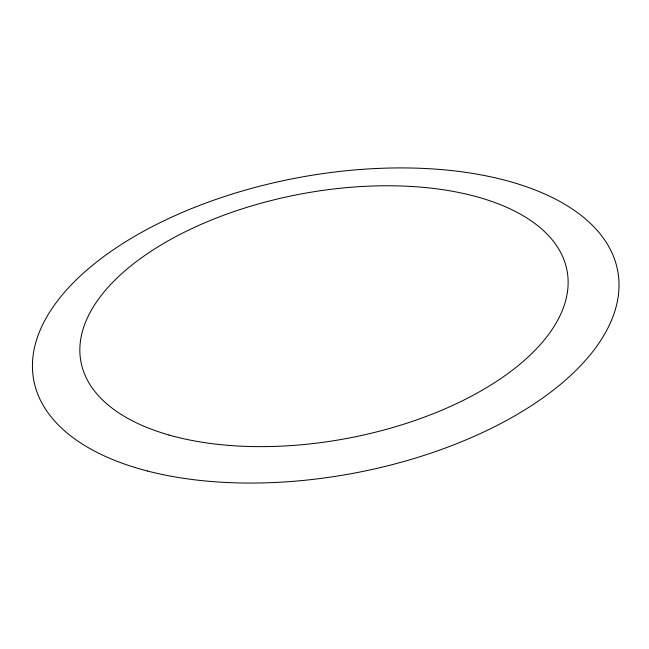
<?xml version="1.0" encoding="UTF-8"?>
<svg xmlns="http://www.w3.org/2000/svg" width="649" height="649" viewBox="0 0 649 649"><rect width="100%" height="100%" fill="white"/><g stroke="black" fill="none" stroke-linecap="round" stroke-linejoin="round"><path stroke-width="0.97" d="M147.485 471.02A297.047 150.357 -10.6 0 0 616.55 305.046A297.047 150.357 -10.6 0 0 213.132 200.403A297.047 150.357 -10.6 0 0 147.485 471.02M169.105 435.041A247.293 124.365 -10.6 0 0 564.873 303.334A247.293 124.365 -10.6 0 0 237.98 210.227A247.293 124.365 -10.6 0 0 169.105 435.041"/></g></svg>
